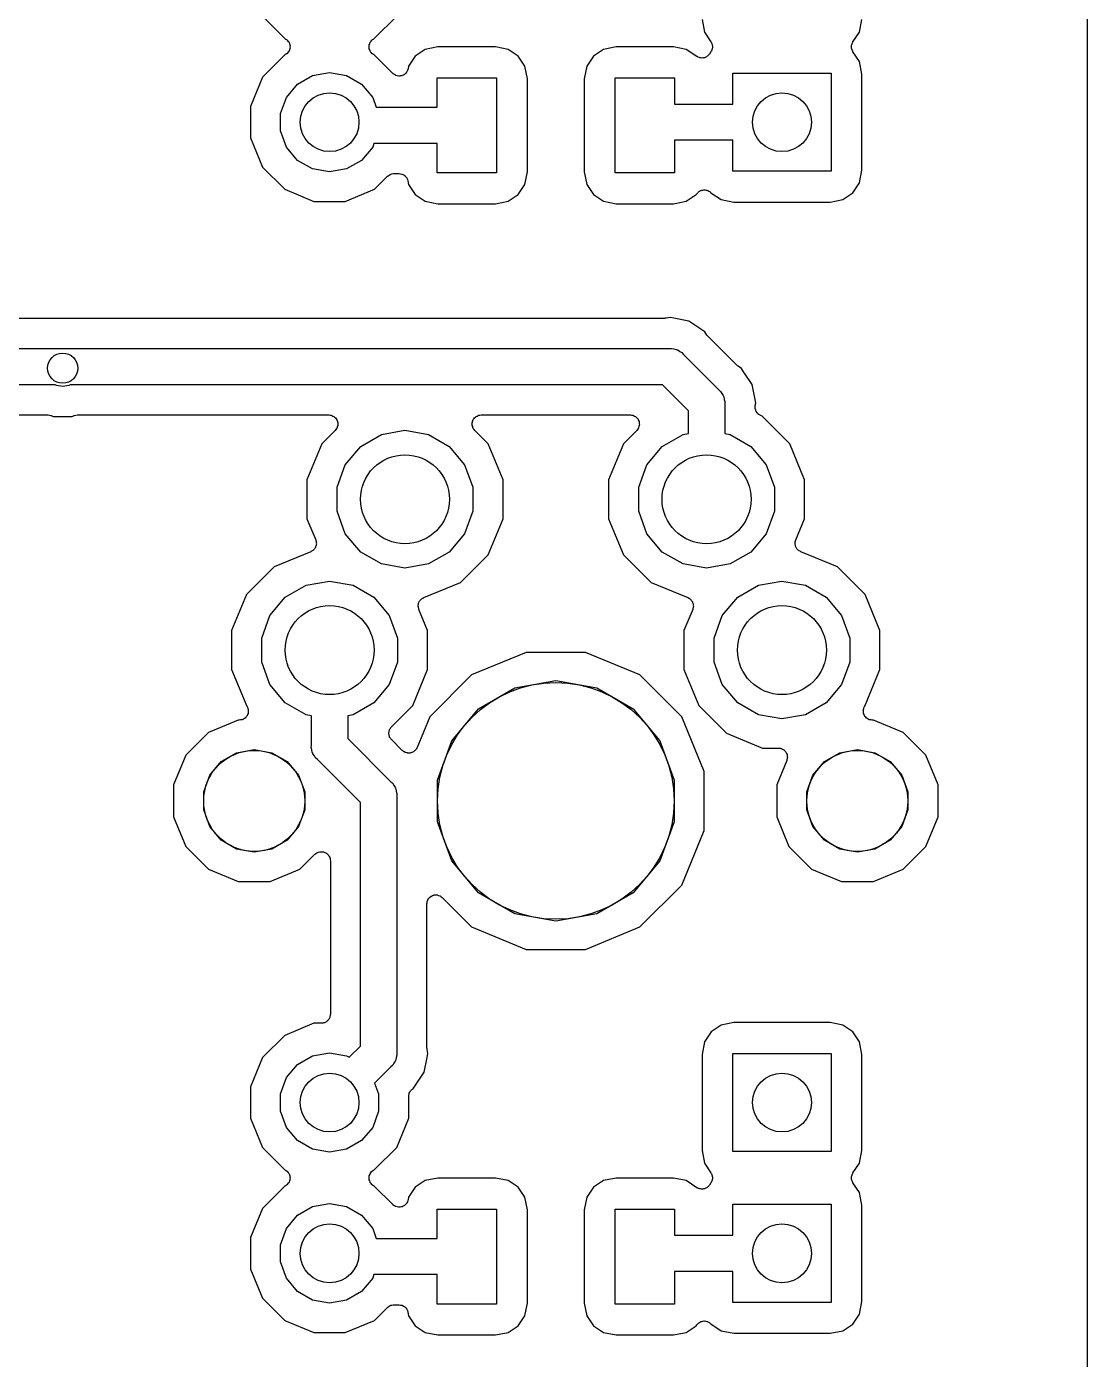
# Model space of a CAD drawing. Extents: x 24 to 196, y -189 to -31.
# Drawn here: x 177.78 to 195.64, y -133.56 to -111.11 of the extents above; entities that cross this region are included whole.
import ezdxf

# ---------------------------------------------------------------- set-up
doc = ezdxf.new("R2010")
doc.units = 0
doc.header["$MEASUREMENT"] = 0
doc.layers.add('BLACK', color=7, linetype='CONTINUOUS')

msp = doc.modelspace()

# ---------------------------------------------------------------- linework, layer by layer
at = {"layer": 'BLACK', "linetype": 'CONTINUOUS'}
for p, q in [((195.644, -35.0235), (195.643, -150.796)), ((181.75, -110.938), (182.127, -111.315)), ((183.633, -111.315), (184.01, -110.938)), ((189.154, -110.993), (189.196, -111.206)), ((191.804, -111.206), (191.846, -110.993)), ((182.127, -111.315), (182.138, -111.323)), ((182.138, -111.323), (182.156, -111.332)), ((183.604, -111.332), (183.622, -111.323)), ((183.622, -111.323), (183.633, -111.315)), ((189.196, -111.206), (189.304, -111.368)), ((191.696, -111.368), (191.804, -111.206)), ((182.156, -111.332), (182.161, -111.337)), ((182.161, -111.337), (182.166, -111.34)), ((182.166, -111.34), (182.178, -111.356)), ((182.178, -111.356), (182.192, -111.371)), ((182.192, -111.535), (182.178, -111.549)), ((182.192, -111.371), (182.194, -111.377)), ((182.194, -111.528), (182.192, -111.535)), ((182.194, -111.377), (182.198, -111.382)), ((182.198, -111.523), (182.194, -111.528)), ((182.198, -111.382), (182.204, -111.401)), ((182.204, -111.504), (182.198, -111.523)), ((182.204, -111.401), (182.212, -111.42)), ((182.212, -111.486), (182.204, -111.504)), ((182.212, -111.42), (182.212, -111.426)), ((182.212, -111.426), (182.214, -111.433)), ((182.214, -111.473), (182.212, -111.479)), ((182.212, -111.479), (182.212, -111.486)), ((182.214, -111.433), (182.213, -111.453)), ((182.213, -111.453), (182.214, -111.473)), ((183.546, -111.433), (183.548, -111.426)), ((183.547, -111.453), (183.546, -111.433)), ((183.546, -111.473), (183.547, -111.453)), ((183.548, -111.479), (183.546, -111.473)), ((183.548, -111.42), (183.556, -111.401)), ((183.548, -111.426), (183.548, -111.42)), ((183.548, -111.486), (183.548, -111.479)), ((183.556, -111.504), (183.548, -111.486)), ((183.556, -111.401), (183.562, -111.382)), ((183.562, -111.523), (183.556, -111.504)), ((183.562, -111.382), (183.566, -111.377)), ((183.566, -111.528), (183.562, -111.523)), ((183.566, -111.377), (183.568, -111.371)), ((183.568, -111.535), (183.566, -111.528)), ((183.568, -111.371), (183.582, -111.356)), ((183.582, -111.549), (183.568, -111.535)), ((183.582, -111.356), (183.594, -111.34)), ((183.594, -111.34), (183.599, -111.337)), ((183.599, -111.337), (183.604, -111.332)), ((184.492, -111.497), (184.324, -111.61)), ((184.705, -111.455), (184.492, -111.497)), ((185.675, -111.455), (184.705, -111.455)), ((185.888, -111.497), (185.675, -111.455)), ((186.056, -111.61), (185.888, -111.497)), ((187.492, -111.497), (187.324, -111.61)), ((187.705, -111.455), (187.492, -111.497)), ((188.675, -111.455), (187.705, -111.455)), ((188.888, -111.497), (188.675, -111.455)), ((189.067, -111.617), (188.888, -111.497)), ((189.304, -111.537), (189.279, -111.575)), ((189.304, -111.368), (189.308, -111.377)), ((189.308, -111.528), (189.304, -111.537)), ((189.308, -111.377), (189.314, -111.385)), ((189.314, -111.52), (189.308, -111.528)), ((189.314, -111.385), (189.319, -111.401)), ((189.319, -111.504), (189.314, -111.52)), ((189.319, -111.401), (189.325, -111.416)), ((189.325, -111.489), (189.319, -111.504)), ((189.325, -111.416), (189.326, -111.426)), ((189.326, -111.479), (189.325, -111.489)), ((189.326, -111.426), (189.329, -111.436)), ((189.329, -111.469), (189.326, -111.479)), ((189.329, -111.436), (189.328, -111.453)), ((189.328, -111.453), (189.329, -111.469)), ((191.671, -111.436), (191.674, -111.426)), ((191.672, -111.453), (191.671, -111.436)), ((191.671, -111.469), (191.672, -111.453)), ((191.674, -111.479), (191.671, -111.469)), ((191.674, -111.426), (191.675, -111.416)), ((191.675, -111.489), (191.674, -111.479)), ((191.675, -111.416), (191.681, -111.401)), ((191.681, -111.504), (191.675, -111.489)), ((191.681, -111.401), (191.686, -111.385)), ((191.686, -111.52), (191.681, -111.504)), ((191.686, -111.385), (191.692, -111.377)), ((191.692, -111.528), (191.686, -111.52)), ((191.692, -111.377), (191.696, -111.368)), ((191.696, -111.537), (191.692, -111.528)), ((191.804, -111.699), (191.696, -111.537)), ((182.127, -111.59), (181.75, -111.967)), ((182.138, -111.583), (182.127, -111.59)), ((182.156, -111.574), (182.138, -111.583)), ((182.161, -111.569), (182.156, -111.574)), ((182.166, -111.565), (182.161, -111.569)), ((182.178, -111.549), (182.166, -111.565)), ((183.594, -111.565), (183.582, -111.549)), ((183.599, -111.569), (183.594, -111.565)), ((183.604, -111.574), (183.599, -111.569)), ((183.622, -111.583), (183.604, -111.574)), ((183.633, -111.59), (183.622, -111.583)), ((183.945, -111.902), (183.633, -111.59)), ((184.324, -111.61), (184.211, -111.778)), ((186.169, -111.778), (186.056, -111.61)), ((187.324, -111.61), (187.211, -111.778)), ((189.08, -111.623), (189.067, -111.617)), ((189.091, -111.63), (189.08, -111.623)), ((189.104, -111.633), (189.091, -111.63)), ((189.116, -111.638), (189.104, -111.633)), ((189.129, -111.639), (189.116, -111.638)), ((189.142, -111.643), (189.129, -111.639)), ((189.155, -111.641), (189.142, -111.643)), ((189.169, -111.642), (189.155, -111.641)), ((189.181, -111.638), (189.169, -111.642)), ((189.195, -111.637), (189.181, -111.638)), ((189.207, -111.631), (189.195, -111.637)), ((189.219, -111.627), (189.207, -111.631)), ((189.23, -111.619), (189.219, -111.627)), ((189.242, -111.613), (189.23, -111.619)), ((189.251, -111.604), (189.242, -111.613)), ((189.262, -111.596), (189.251, -111.604)), ((189.27, -111.585), (189.262, -111.596)), ((189.279, -111.575), (189.27, -111.585)), ((191.846, -111.912), (191.804, -111.699)), ((181.75, -111.967), (181.546, -112.457)), ((182.341, -112.081), (182.593, -111.935)), ((182.593, -111.935), (182.88, -111.884)), ((182.88, -111.884), (183.167, -111.935)), ((183.167, -111.935), (183.419, -112.081)), ((183.949, -111.905), (183.945, -111.902)), ((183.952, -111.909), (183.949, -111.905)), ((183.971, -111.92), (183.952, -111.909)), ((183.988, -111.932), (183.971, -111.92)), ((183.993, -111.934), (183.988, -111.932)), ((183.998, -111.936), (183.993, -111.934)), ((184.019, -111.94), (183.998, -111.936)), ((184.04, -111.946), (184.019, -111.94)), ((184.045, -111.945), (184.04, -111.946)), ((184.05, -111.946), (184.045, -111.945)), ((184.071, -111.943), (184.05, -111.946)), ((184.092, -111.941), (184.071, -111.943)), ((184.097, -111.939), (184.092, -111.941)), ((184.102, -111.938), (184.097, -111.939)), ((184.121, -111.928), (184.102, -111.938)), ((184.14, -111.919), (184.121, -111.928)), ((184.144, -111.915), (184.14, -111.919)), ((184.148, -111.913), (184.144, -111.915)), ((184.162, -111.897), (184.148, -111.913)), ((184.178, -111.882), (184.162, -111.897)), ((184.18, -111.877), (184.178, -111.882)), ((184.183, -111.873), (184.18, -111.877)), ((184.191, -111.853), (184.183, -111.873)), ((184.2, -111.834), (184.191, -111.853)), ((184.202, -111.824), (184.2, -111.829)), ((184.2, -111.829), (184.2, -111.834)), ((184.211, -111.778), (184.202, -111.824)), ((184.69, -112.471), (184.69, -111.976)), ((184.69, -111.976), (185.69, -111.976)), ((185.69, -111.976), (185.69, -113.576)), ((186.211, -111.991), (186.169, -111.778)), ((186.211, -113.561), (186.211, -111.991)), ((187.211, -111.778), (187.169, -111.991)), ((187.169, -111.991), (187.169, -113.561)), ((187.69, -113.576), (187.69, -111.976)), ((187.69, -111.976), (188.69, -111.976)), ((188.69, -111.976), (188.69, -112.418)), ((189.674, -112.418), (189.674, -111.897)), ((189.674, -111.897), (191.326, -111.897)), ((191.326, -111.897), (191.326, -113.548)), ((191.846, -113.533), (191.846, -111.912)), ((182.154, -112.304), (182.341, -112.081)), ((183.419, -112.081), (183.606, -112.304)), ((182.054, -112.577), (182.154, -112.304)), ((183.606, -112.304), (183.667, -112.471)), ((188.69, -112.418), (189.674, -112.418)), ((181.546, -112.457), (181.546, -112.988)), ((182.054, -112.868), (182.054, -112.577)), ((183.667, -112.471), (184.69, -112.471)), ((182.154, -113.142), (182.054, -112.868)), ((181.546, -112.988), (181.75, -113.478)), ((183.628, -113.081), (183.606, -113.142)), ((184.69, -113.081), (183.628, -113.081)), ((184.69, -113.576), (184.69, -113.081)), ((189.674, -113.027), (188.69, -113.027)), ((188.69, -113.027), (188.69, -113.576)), ((189.674, -113.548), (189.674, -113.027)), ((182.341, -113.365), (182.154, -113.142)), ((183.606, -113.142), (183.419, -113.365)), ((181.75, -113.478), (182.125, -113.853)), ((182.593, -113.51), (182.341, -113.365)), ((182.88, -113.561), (182.593, -113.51)), ((183.167, -113.51), (182.88, -113.561)), ((183.419, -113.365), (183.167, -113.51)), ((186.169, -113.774), (186.211, -113.561)), ((187.169, -113.561), (187.211, -113.774)), ((191.326, -113.548), (189.674, -113.548)), ((191.804, -113.746), (191.846, -113.533)), ((183.635, -113.853), (183.855, -113.633)), ((183.855, -113.633), (183.861, -113.63)), ((183.861, -113.63), (183.865, -113.624)), ((183.865, -113.624), (183.882, -113.614)), ((183.882, -113.614), (183.898, -113.603)), ((183.898, -113.603), (183.905, -113.601)), ((183.905, -113.601), (183.911, -113.598)), ((183.911, -113.598), (183.93, -113.595)), ((183.93, -113.595), (183.95, -113.589)), ((183.95, -113.589), (183.956, -113.59)), ((183.956, -113.59), (183.963, -113.589)), ((183.963, -113.589), (184.05, -113.589)), ((184.05, -113.589), (184.074, -113.593)), ((184.074, -113.593), (184.099, -113.597)), ((184.099, -113.597), (184.1, -113.598)), ((184.1, -113.598), (184.102, -113.598)), ((184.102, -113.598), (184.123, -113.61)), ((184.123, -113.61), (184.145, -113.622)), ((184.145, -113.622), (184.146, -113.624)), ((184.146, -113.624), (184.147, -113.624)), ((184.147, -113.624), (184.163, -113.643)), ((184.163, -113.643), (184.18, -113.662)), ((184.18, -113.662), (184.18, -113.664)), ((184.18, -113.664), (184.182, -113.665)), ((184.182, -113.665), (184.19, -113.688)), ((184.19, -113.688), (184.199, -113.711)), ((184.199, -113.711), (184.211, -113.774)), ((184.211, -113.774), (184.324, -113.942)), ((185.69, -113.576), (184.69, -113.576)), ((186.056, -113.942), (186.169, -113.774)), ((187.211, -113.774), (187.324, -113.942)), ((188.69, -113.576), (187.69, -113.576)), ((191.692, -113.914), (191.804, -113.746)), ((182.125, -113.853), (182.615, -114.056)), ((183.145, -114.056), (183.635, -113.853)), ((184.324, -113.942), (184.492, -114.055)), ((185.888, -114.055), (186.056, -113.942)), ((187.324, -113.942), (187.492, -114.055)), ((188.888, -114.055), (189.056, -113.942)), ((189.056, -113.942), (189.065, -113.929)), ((189.065, -113.929), (189.076, -113.917)), ((189.076, -113.917), (189.086, -113.904)), ((189.086, -113.904), (189.095, -113.898)), ((189.095, -113.898), (189.101, -113.891)), ((189.101, -113.891), (189.116, -113.884)), ((189.116, -113.884), (189.13, -113.875)), ((189.13, -113.875), (189.14, -113.872)), ((189.14, -113.872), (189.149, -113.868)), ((189.149, -113.868), (189.165, -113.866)), ((189.165, -113.866), (189.182, -113.862)), ((189.182, -113.862), (189.192, -113.863)), ((189.192, -113.863), (189.202, -113.862)), ((189.202, -113.862), (189.218, -113.866)), ((189.218, -113.866), (189.234, -113.868)), ((189.234, -113.868), (189.243, -113.872)), ((189.243, -113.872), (189.253, -113.875)), ((189.253, -113.875), (189.267, -113.884)), ((189.267, -113.884), (189.282, -113.891)), ((189.282, -113.891), (189.289, -113.898)), ((189.289, -113.898), (189.297, -113.904)), ((189.297, -113.904), (189.301, -113.91)), ((189.301, -113.91), (189.476, -114.027)), ((191.524, -114.027), (191.692, -113.914)), ((182.615, -114.056), (183.145, -114.056)), ((184.492, -114.055), (184.705, -114.097)), ((184.705, -114.097), (185.675, -114.097)), ((185.675, -114.097), (185.888, -114.055)), ((187.492, -114.055), (187.705, -114.097)), ((187.705, -114.097), (188.675, -114.097)), ((188.675, -114.097), (188.888, -114.055)), ((189.476, -114.027), (189.69, -114.069)), ((189.69, -114.069), (191.31, -114.069)), ((191.31, -114.069), (191.524, -114.027)), ((188.519, -116.027), (172.498, -116.027)), ((188.533, -116.025), (188.519, -116.027)), ((188.548, -116.024), (188.533, -116.025)), ((188.614, -116.011), (188.548, -116.024)), ((188.679, -116.024), (188.614, -116.011)), ((188.931, -116.074), (188.679, -116.024)), ((188.679, -116.024), (188.679, -116.024)), ((189.2, -116.254), (188.931, -116.074)), ((189.237, -116.309), (189.2, -116.254)), ((189.247, -116.32), (189.237, -116.309)), ((189.256, -116.332), (189.247, -116.32)), ((189.738, -116.814), (189.256, -116.332)), ((172.416, -116.535), (188.6, -116.535)), ((188.6, -116.535), (188.641, -116.532)), ((188.641, -116.532), (188.68, -116.542)), ((188.68, -116.542), (188.72, -116.549)), ((188.72, -116.549), (188.731, -116.556)), ((188.731, -116.556), (188.745, -116.559)), ((188.745, -116.559), (188.778, -116.583)), ((188.778, -116.583), (188.813, -116.603)), ((188.813, -116.603), (188.839, -116.634)), ((188.839, -116.634), (189.436, -117.231)), ((189.75, -116.823), (189.738, -116.814)), ((189.761, -116.833), (189.75, -116.823)), ((189.816, -116.87), (189.761, -116.833)), ((189.853, -116.926), (189.816, -116.87)), ((189.88, -116.966), (189.853, -116.926)), ((189.853, -116.926), (189.853, -116.926)), ((178.259, -117.145), (172.529, -117.145)), ((178.278, -117.156), (178.259, -117.145)), ((178.384, -117.175), (178.278, -117.156)), ((178.49, -117.156), (178.384, -117.175)), ((178.51, -117.145), (178.49, -117.156)), ((188.488, -117.145), (178.51, -117.145)), ((188.925, -117.582), (188.488, -117.145)), ((189.996, -117.139), (189.88, -116.966)), ((190.046, -117.391), (189.996, -117.139)), ((189.436, -117.231), (189.467, -117.257)), ((189.467, -117.257), (189.487, -117.292)), ((189.487, -117.292), (189.511, -117.325)), ((189.511, -117.325), (189.514, -117.339)), ((189.514, -117.339), (189.521, -117.35)), ((189.521, -117.35), (189.528, -117.39)), ((188.925, -117.966), (188.925, -117.582)), ((189.528, -117.39), (189.538, -117.429)), ((189.538, -117.429), (189.535, -117.47)), ((189.535, -117.47), (189.535, -117.966)), ((190.059, -117.456), (190.046, -117.391)), ((190.046, -117.391), (190.046, -117.391)), ((190.05, -117.543), (190.051, -117.518)), ((190.05, -117.544), (190.05, -117.543)), ((190.05, -117.546), (190.05, -117.544)), ((190.058, -117.57), (190.05, -117.546)), ((190.051, -117.493), (190.059, -117.456)), ((190.051, -117.518), (190.051, -117.493)), ((190.066, -117.593), (190.058, -117.57)), ((190.067, -117.595), (190.066, -117.593)), ((190.067, -117.596), (190.067, -117.595)), ((190.083, -117.615), (190.067, -117.596)), ((172.802, -117.653), (178.131, -117.653)), ((178.131, -117.653), (178.134, -117.653)), ((178.134, -117.653), (178.138, -117.653)), ((178.138, -117.653), (178.16, -117.658)), ((178.16, -117.658), (178.183, -117.662)), ((178.183, -117.662), (178.186, -117.664)), ((178.186, -117.664), (178.189, -117.664)), ((178.189, -117.664), (178.223, -117.678)), ((178.223, -117.678), (178.546, -117.678)), ((178.546, -117.678), (178.579, -117.664)), ((178.579, -117.664), (178.582, -117.664)), ((178.582, -117.664), (178.585, -117.662)), ((178.585, -117.662), (178.608, -117.658)), ((178.608, -117.658), (178.631, -117.653)), ((178.631, -117.653), (178.634, -117.653)), ((178.634, -117.653), (178.638, -117.653)), ((178.638, -117.653), (182.867, -117.653)), ((182.867, -117.653), (182.887, -117.656)), ((182.887, -117.656), (182.907, -117.658)), ((182.907, -117.658), (182.913, -117.661)), ((182.913, -117.661), (182.919, -117.662)), ((182.919, -117.662), (182.936, -117.672)), ((182.936, -117.672), (182.954, -117.68)), ((182.954, -117.68), (182.959, -117.685)), ((182.959, -117.685), (182.965, -117.688)), ((182.965, -117.688), (182.978, -117.704)), ((182.978, -117.704), (182.992, -117.718)), ((182.992, -117.718), (182.995, -117.724)), ((182.995, -117.724), (182.999, -117.729)), ((182.999, -117.729), (183.006, -117.748)), ((183.006, -117.748), (183.014, -117.766)), ((183.017, -117.832), (183.01, -117.85)), ((183.014, -117.766), (183.015, -117.772)), ((183.015, -117.772), (183.017, -117.779)), ((183.017, -117.779), (183.017, -117.799)), ((183.017, -117.799), (183.019, -117.818)), ((183.019, -117.818), (183.017, -117.825)), ((183.017, -117.825), (183.017, -117.832)), ((185.281, -117.818), (185.283, -117.799)), ((185.283, -117.825), (185.281, -117.818)), ((185.283, -117.779), (185.285, -117.772)), ((185.283, -117.799), (185.283, -117.779)), ((185.283, -117.832), (185.283, -117.825)), ((185.29, -117.85), (185.283, -117.832)), ((185.285, -117.772), (185.286, -117.766)), ((185.286, -117.766), (185.294, -117.748)), ((185.294, -117.748), (185.301, -117.729)), ((185.301, -117.729), (185.305, -117.724)), ((185.305, -117.724), (185.308, -117.718)), ((185.308, -117.718), (185.322, -117.704)), ((185.322, -117.704), (185.335, -117.688)), ((185.335, -117.688), (185.341, -117.685)), ((185.341, -117.685), (185.346, -117.68)), ((185.346, -117.68), (185.364, -117.672)), ((185.364, -117.672), (185.381, -117.662)), ((185.381, -117.662), (185.387, -117.661)), ((185.387, -117.661), (185.393, -117.658)), ((185.393, -117.658), (185.413, -117.656)), ((185.413, -117.656), (185.433, -117.653)), ((185.433, -117.653), (187.947, -117.653)), ((187.947, -117.653), (187.967, -117.656)), ((187.967, -117.656), (187.987, -117.658)), ((187.987, -117.658), (187.993, -117.661)), ((187.993, -117.661), (187.999, -117.662)), ((187.999, -117.662), (188.016, -117.672)), ((188.016, -117.672), (188.034, -117.68)), ((188.034, -117.68), (188.039, -117.685)), ((188.039, -117.685), (188.045, -117.688)), ((188.045, -117.688), (188.058, -117.704)), ((188.058, -117.704), (188.072, -117.718)), ((188.072, -117.718), (188.075, -117.724)), ((188.075, -117.724), (188.079, -117.729)), ((188.079, -117.729), (188.086, -117.748)), ((188.086, -117.748), (188.094, -117.766)), ((188.097, -117.832), (188.09, -117.85)), ((188.094, -117.766), (188.095, -117.772)), ((188.095, -117.772), (188.097, -117.779)), ((188.097, -117.779), (188.097, -117.799)), ((188.097, -117.799), (188.099, -117.818)), ((188.099, -117.818), (188.097, -117.825)), ((188.097, -117.825), (188.097, -117.832)), ((190.098, -117.635), (190.083, -117.615)), ((190.099, -117.636), (190.098, -117.635)), ((190.1, -117.637), (190.099, -117.636)), ((190.122, -117.65), (190.1, -117.637)), ((190.143, -117.664), (190.122, -117.65)), ((190.165, -117.673), (190.143, -117.664)), ((190.63, -118.137), (190.165, -117.673)), ((182.975, -117.913), (182.75, -118.137)), ((182.986, -117.897), (182.975, -117.913)), ((182.999, -117.881), (182.986, -117.897)), ((183.001, -117.875), (182.999, -117.881)), ((183.005, -117.87), (183.001, -117.875)), ((183.01, -117.85), (183.005, -117.87)), ((183.404, -118.184), (183.753, -117.982)), ((183.753, -117.982), (184.15, -117.912)), ((184.15, -117.912), (184.547, -117.982)), ((184.547, -117.982), (184.896, -118.184)), ((185.295, -117.87), (185.29, -117.85)), ((185.299, -117.875), (185.295, -117.87)), ((185.301, -117.881), (185.299, -117.875)), ((185.314, -117.897), (185.301, -117.881)), ((185.325, -117.913), (185.314, -117.897)), ((185.55, -118.137), (185.325, -117.913)), ((188.055, -117.913), (187.83, -118.137)), ((188.066, -117.897), (188.055, -117.913)), ((188.079, -117.881), (188.066, -117.897)), ((188.081, -117.875), (188.079, -117.881)), ((188.085, -117.87), (188.081, -117.875)), ((188.09, -117.85), (188.085, -117.87)), ((188.484, -118.184), (188.833, -117.982)), ((188.833, -117.982), (188.925, -117.966)), ((189.535, -117.966), (189.627, -117.982)), ((189.627, -117.982), (189.976, -118.184)), ((182.75, -118.137), (182.499, -118.744)), ((183.145, -118.492), (183.404, -118.184)), ((184.896, -118.184), (185.155, -118.492)), ((185.801, -118.744), (185.55, -118.137)), ((187.83, -118.137), (187.579, -118.744)), ((188.225, -118.492), (188.484, -118.184)), ((189.976, -118.184), (190.235, -118.492)), ((190.881, -118.744), (190.63, -118.137)), ((183.007, -118.871), (183.145, -118.492)), ((185.155, -118.492), (185.293, -118.871)), ((188.087, -118.871), (188.225, -118.492)), ((190.235, -118.492), (190.373, -118.871)), ((182.499, -118.744), (182.499, -119.401)), ((183.007, -119.274), (183.007, -118.871)), ((185.293, -118.871), (185.293, -119.274)), ((185.801, -119.401), (185.801, -118.744)), ((187.579, -118.744), (187.579, -119.401)), ((188.087, -119.274), (188.087, -118.871)), ((190.373, -118.871), (190.373, -119.274)), ((190.881, -119.401), (190.881, -118.744)), ((182.499, -119.401), (182.647, -119.757)), ((183.145, -119.653), (183.007, -119.274)), ((185.293, -119.274), (185.155, -119.653)), ((185.55, -120.008), (185.801, -119.401)), ((187.579, -119.401), (187.83, -120.008)), ((188.225, -119.653), (188.087, -119.274)), ((190.373, -119.274), (190.235, -119.653)), ((190.733, -119.757), (190.881, -119.401)), ((182.647, -119.757), (182.649, -119.77)), ((182.649, -119.77), (182.655, -119.783)), ((182.653, -119.848), (182.651, -119.862)), ((182.657, -119.836), (182.653, -119.848)), ((182.655, -119.783), (182.655, -119.796)), ((182.655, -119.796), (182.658, -119.809)), ((182.658, -119.809), (182.656, -119.822)), ((182.656, -119.822), (182.657, -119.836)), ((183.404, -119.962), (183.145, -119.653)), ((185.155, -119.653), (184.896, -119.962)), ((188.484, -119.962), (188.225, -119.653)), ((190.235, -119.653), (189.976, -119.962)), ((190.722, -119.809), (190.725, -119.796)), ((190.724, -119.822), (190.722, -119.809)), ((190.723, -119.836), (190.724, -119.822)), ((190.727, -119.848), (190.723, -119.836)), ((190.725, -119.783), (190.731, -119.77)), ((190.725, -119.796), (190.725, -119.783)), ((190.729, -119.862), (190.727, -119.848)), ((190.731, -119.77), (190.733, -119.757)), ((182.564, -119.956), (181.945, -120.213)), ((182.575, -119.949), (182.564, -119.956)), ((182.588, -119.944), (182.575, -119.949)), ((182.597, -119.935), (182.588, -119.944)), ((182.609, -119.928), (182.597, -119.935)), ((182.617, -119.917), (182.609, -119.928)), ((182.627, -119.908), (182.617, -119.917)), ((182.633, -119.897), (182.627, -119.908)), ((182.641, -119.886), (182.633, -119.897)), ((182.645, -119.873), (182.641, -119.886)), ((182.651, -119.862), (182.645, -119.873)), ((183.753, -120.163), (183.404, -119.962)), ((184.896, -119.962), (184.547, -120.163)), ((185.085, -120.472), (185.55, -120.008)), ((187.83, -120.008), (188.295, -120.472)), ((188.833, -120.163), (188.484, -119.962)), ((189.976, -119.962), (189.627, -120.163)), ((190.735, -119.873), (190.729, -119.862)), ((190.739, -119.886), (190.735, -119.873)), ((190.747, -119.897), (190.739, -119.886)), ((190.753, -119.908), (190.747, -119.897)), ((190.763, -119.917), (190.753, -119.908)), ((190.771, -119.928), (190.763, -119.917)), ((190.783, -119.935), (190.771, -119.928)), ((190.792, -119.944), (190.783, -119.935)), ((190.805, -119.949), (190.792, -119.944)), ((190.816, -119.956), (190.805, -119.949)), ((191.435, -120.213), (190.816, -119.956)), ((181.945, -120.213), (181.48, -120.677)), ((184.15, -120.233), (183.753, -120.163)), ((184.547, -120.163), (184.15, -120.233)), ((189.23, -120.233), (188.833, -120.163)), ((189.627, -120.163), (189.23, -120.233)), ((191.9, -120.677), (191.435, -120.213)), ((182.134, -120.724), (182.483, -120.522)), ((182.483, -120.522), (182.88, -120.452)), ((182.88, -120.452), (183.277, -120.522)), ((183.277, -120.522), (183.626, -120.724)), ((184.466, -120.729), (185.085, -120.472)), ((188.295, -120.472), (188.914, -120.729)), ((189.754, -120.724), (190.103, -120.522)), ((190.103, -120.522), (190.5, -120.452)), ((190.5, -120.452), (190.897, -120.522)), ((190.897, -120.522), (191.246, -120.724)), ((181.48, -120.677), (181.229, -121.284)), ((181.875, -121.032), (182.134, -120.724)), ((183.626, -120.724), (183.885, -121.032)), ((184.421, -120.757), (184.433, -120.75)), ((184.433, -120.75), (184.442, -120.741)), ((184.442, -120.741), (184.455, -120.736)), ((184.455, -120.736), (184.466, -120.729)), ((188.914, -120.729), (188.925, -120.736)), ((188.925, -120.736), (188.938, -120.741)), ((188.938, -120.741), (188.947, -120.75)), ((188.947, -120.75), (188.959, -120.757)), ((189.495, -121.032), (189.754, -120.724)), ((191.246, -120.724), (191.505, -121.032)), ((192.151, -121.284), (191.9, -120.677)), ((184.372, -120.876), (184.374, -120.863)), ((184.375, -120.889), (184.372, -120.876)), ((184.373, -120.85), (184.377, -120.837)), ((184.374, -120.863), (184.373, -120.85)), ((184.375, -120.903), (184.375, -120.889)), ((184.381, -120.915), (184.375, -120.903)), ((184.377, -120.837), (184.379, -120.824)), ((184.379, -120.824), (184.385, -120.812)), ((184.383, -120.928), (184.381, -120.915)), ((184.531, -121.284), (184.383, -120.928)), ((184.385, -120.812), (184.389, -120.799)), ((184.389, -120.799), (184.397, -120.789)), ((184.397, -120.789), (184.403, -120.777)), ((184.403, -120.777), (184.413, -120.768)), ((184.413, -120.768), (184.421, -120.757)), ((188.997, -120.928), (188.849, -121.284)), ((188.959, -120.757), (188.967, -120.768)), ((188.967, -120.768), (188.977, -120.777)), ((188.977, -120.777), (188.983, -120.789)), ((188.983, -120.789), (188.991, -120.799)), ((188.991, -120.799), (188.995, -120.812)), ((188.995, -120.812), (189.001, -120.824)), ((188.999, -120.915), (188.997, -120.928)), ((189.005, -120.903), (188.999, -120.915)), ((189.001, -120.824), (189.003, -120.837)), ((189.003, -120.837), (189.007, -120.85)), ((189.008, -120.876), (189.005, -120.889)), ((189.005, -120.889), (189.005, -120.903)), ((189.007, -120.85), (189.006, -120.863)), ((189.006, -120.863), (189.008, -120.876)), ((181.737, -121.411), (181.875, -121.032)), ((183.885, -121.032), (184.023, -121.411)), ((189.357, -121.411), (189.495, -121.032)), ((191.505, -121.032), (191.643, -121.411)), ((181.229, -121.284), (181.229, -121.941)), ((181.737, -121.814), (181.737, -121.411)), ((184.023, -121.411), (184.023, -121.814)), ((184.531, -121.941), (184.531, -121.284)), ((188.849, -121.284), (188.849, -121.941)), ((189.357, -121.814), (189.357, -121.411)), ((191.643, -121.411), (191.643, -121.814)), ((192.151, -121.941), (192.151, -121.284)), ((181.875, -122.193), (181.737, -121.814)), ((184.023, -121.814), (183.885, -122.193)), ((186.192, -121.651), (185.273, -122.032)), ((187.188, -121.651), (186.192, -121.651)), ((188.107, -122.032), (187.188, -121.651)), ((189.495, -122.193), (189.357, -121.814)), ((191.643, -121.814), (191.505, -122.193)), ((181.229, -121.941), (181.485, -122.559)), ((184.28, -122.548), (184.531, -121.941)), ((185.273, -122.032), (184.569, -122.735)), ((188.811, -122.735), (188.107, -122.032)), ((188.849, -121.941), (189.1, -122.548)), ((191.895, -122.559), (192.151, -121.941)), ((182.134, -122.502), (181.875, -122.193)), ((183.885, -122.193), (183.626, -122.502)), ((185.389, -122.602), (185.998, -122.25)), ((185.998, -122.25), (186.69, -122.128)), ((186.69, -122.128), (187.382, -122.25)), ((187.382, -122.25), (187.991, -122.602)), ((189.754, -122.502), (189.495, -122.193)), ((191.505, -122.193), (191.246, -122.502)), ((182.483, -122.703), (182.134, -122.502)), ((183.626, -122.502), (183.277, -122.703)), ((190.103, -122.703), (189.754, -122.502)), ((191.246, -122.502), (190.897, -122.703)), ((181.446, -122.766), (181.428, -122.775)), ((181.45, -122.761), (181.446, -122.766)), ((181.456, -122.758), (181.45, -122.761)), ((181.469, -122.743), (181.456, -122.758)), ((181.483, -122.729), (181.469, -122.743)), ((181.486, -122.723), (181.483, -122.729)), ((181.485, -122.559), (181.49, -122.565)), ((181.49, -122.718), (181.486, -122.723)), ((181.49, -122.565), (181.493, -122.571)), ((181.497, -122.699), (181.49, -122.718)), ((181.493, -122.571), (181.496, -122.577)), ((181.496, -122.577), (181.502, -122.596)), ((181.506, -122.681), (181.497, -122.699)), ((181.502, -122.596), (181.508, -122.615)), ((181.508, -122.668), (181.506, -122.674)), ((181.506, -122.674), (181.506, -122.681)), ((181.508, -122.615), (181.508, -122.622)), ((181.508, -122.622), (181.51, -122.628)), ((181.51, -122.628), (181.508, -122.648)), ((181.508, -122.648), (181.508, -122.668)), ((182.575, -122.72), (182.483, -122.703)), ((182.575, -123.216), (182.575, -122.72)), ((183.277, -122.703), (183.185, -122.72)), ((183.185, -122.72), (183.185, -123.103)), ((183.922, -122.906), (184.28, -122.548)), ((184.569, -122.735), (184.354, -123.255)), ((184.937, -123.14), (185.389, -122.602)), ((187.991, -122.602), (188.443, -123.14)), ((189.192, -123.655), (188.811, -122.735)), ((189.1, -122.548), (189.565, -123.012)), ((190.5, -122.773), (190.103, -122.703)), ((190.897, -122.703), (190.5, -122.773)), ((191.87, -122.628), (191.872, -122.622)), ((191.872, -122.648), (191.87, -122.628)), ((191.872, -122.615), (191.878, -122.596)), ((191.872, -122.622), (191.872, -122.615)), ((191.872, -122.668), (191.872, -122.648)), ((191.874, -122.674), (191.872, -122.668)), ((191.874, -122.681), (191.874, -122.674)), ((191.883, -122.699), (191.874, -122.681)), ((191.878, -122.596), (191.884, -122.577)), ((191.89, -122.718), (191.883, -122.699)), ((191.884, -122.577), (191.887, -122.571)), ((191.887, -122.571), (191.89, -122.565)), ((191.89, -122.565), (191.895, -122.559)), ((191.894, -122.723), (191.89, -122.718)), ((191.897, -122.729), (191.894, -122.723)), ((191.911, -122.743), (191.897, -122.729)), ((191.924, -122.758), (191.911, -122.743)), ((191.93, -122.761), (191.924, -122.758)), ((191.934, -122.766), (191.93, -122.761)), ((191.952, -122.775), (191.934, -122.766)), ((181.34, -122.794), (180.84, -123.001)), ((181.358, -122.794), (181.34, -122.794)), ((181.378, -122.79), (181.358, -122.794)), ((181.398, -122.789), (181.378, -122.79)), ((181.404, -122.786), (181.398, -122.789)), ((181.41, -122.785), (181.404, -122.786)), ((181.428, -122.775), (181.41, -122.785)), ((183.878, -123), (183.881, -122.987)), ((183.881, -122.987), (183.882, -122.974)), ((183.882, -122.974), (183.888, -122.962)), ((183.888, -122.962), (183.891, -122.949)), ((183.891, -122.949), (183.899, -122.938)), ((183.899, -122.938), (183.905, -122.926)), ((183.905, -122.926), (183.914, -122.917)), ((183.914, -122.917), (183.922, -122.906)), ((191.97, -122.785), (191.952, -122.775)), ((191.976, -122.786), (191.97, -122.785)), ((191.982, -122.789), (191.976, -122.786)), ((192.002, -122.79), (191.982, -122.789)), ((192.022, -122.794), (192.002, -122.79)), ((192.04, -122.794), (192.022, -122.794)), ((192.54, -123.001), (192.04, -122.794)), ((180.84, -123.001), (180.458, -123.383)), ((182.572, -123.256), (182.575, -123.216)), ((183.185, -123.103), (183.912, -123.83)), ((183.879, -123.014), (183.878, -123)), ((183.878, -123.027), (183.879, -123.014)), ((183.881, -123.04), (183.878, -123.027)), ((183.882, -123.053), (183.881, -123.04)), ((183.888, -123.065), (183.882, -123.053)), ((183.891, -123.078), (183.888, -123.065)), ((183.899, -123.089), (183.891, -123.078)), ((183.905, -123.101), (183.899, -123.089)), ((183.914, -123.11), (183.905, -123.101)), ((183.922, -123.121), (183.914, -123.11)), ((184.105, -123.305), (183.922, -123.121)), ((184.696, -123.801), (184.937, -123.14)), ((188.443, -123.14), (188.684, -123.801)), ((189.565, -123.012), (190.172, -123.264)), ((192.922, -123.383), (192.54, -123.001)), ((180.458, -123.383), (180.251, -123.882)), ((181.055, -123.491), (181.314, -123.341)), ((181.314, -123.341), (181.61, -123.289)), ((181.61, -123.289), (181.906, -123.341)), ((181.906, -123.341), (182.165, -123.491)), ((182.582, -123.295), (182.572, -123.256)), ((182.589, -123.335), (182.582, -123.295)), ((182.596, -123.347), (182.589, -123.335)), ((182.599, -123.36), (182.596, -123.347)), ((182.623, -123.393), (182.599, -123.36)), ((182.643, -123.428), (182.623, -123.393)), ((182.674, -123.454), (182.643, -123.428)), ((184.119, -123.314), (184.105, -123.305)), ((184.131, -123.326), (184.119, -123.314)), ((184.14, -123.329), (184.131, -123.326)), ((184.148, -123.335), (184.14, -123.329)), ((184.165, -123.339), (184.148, -123.335)), ((184.18, -123.346), (184.165, -123.339)), ((184.19, -123.346), (184.18, -123.346)), ((184.2, -123.349), (184.19, -123.346)), ((184.216, -123.347), (184.2, -123.349)), ((184.233, -123.348), (184.216, -123.347)), ((184.242, -123.345), (184.233, -123.348)), ((184.252, -123.344), (184.242, -123.345)), ((184.267, -123.337), (184.252, -123.344)), ((184.283, -123.332), (184.267, -123.337)), ((184.291, -123.326), (184.283, -123.332)), ((184.3, -123.322), (184.291, -123.326)), ((184.312, -123.31), (184.3, -123.322)), ((184.325, -123.3), (184.312, -123.31)), ((184.331, -123.291), (184.325, -123.3)), ((184.338, -123.284), (184.331, -123.291)), ((184.345, -123.269), (184.338, -123.284)), ((184.354, -123.255), (184.345, -123.269)), ((190.172, -123.264), (190.439, -123.264)), ((190.439, -123.264), (190.456, -123.267)), ((190.456, -123.267), (190.472, -123.267)), ((190.472, -123.267), (190.482, -123.271)), ((190.482, -123.271), (190.491, -123.273)), ((190.491, -123.273), (190.506, -123.281)), ((190.506, -123.281), (190.521, -123.288)), ((190.521, -123.288), (190.529, -123.294)), ((190.529, -123.294), (190.537, -123.299)), ((190.537, -123.299), (190.548, -123.312)), ((190.548, -123.312), (190.56, -123.323)), ((190.56, -123.323), (190.565, -123.332)), ((190.565, -123.332), (190.571, -123.34)), ((190.571, -123.34), (190.577, -123.355)), ((190.577, -123.355), (190.585, -123.37)), ((190.589, -123.443), (190.584, -123.458)), ((190.585, -123.37), (190.586, -123.38)), ((190.586, -123.38), (190.589, -123.39)), ((190.589, -123.39), (190.589, -123.406)), ((190.589, -123.406), (190.592, -123.423)), ((190.592, -123.423), (190.589, -123.432)), ((190.589, -123.432), (190.589, -123.443)), ((191.215, -123.491), (191.474, -123.341)), ((191.474, -123.341), (191.77, -123.289)), ((191.77, -123.289), (192.066, -123.341)), ((192.066, -123.341), (192.325, -123.491)), ((193.129, -123.882), (192.922, -123.383)), ((180.862, -123.721), (181.055, -123.491)), ((182.165, -123.491), (182.358, -123.721)), ((183.401, -124.181), (182.674, -123.454)), ((189.192, -124.65), (189.192, -123.655)), ((190.58, -123.474), (190.411, -123.882)), ((190.584, -123.458), (190.58, -123.474)), ((191.022, -123.721), (191.215, -123.491)), ((192.325, -123.491), (192.518, -123.721)), ((180.251, -123.882), (180.251, -124.423)), ((180.759, -124.003), (180.862, -123.721)), ((182.358, -123.721), (182.461, -124.003)), ((183.912, -123.83), (183.943, -123.856)), ((183.943, -123.856), (183.963, -123.891)), ((183.963, -123.891), (183.986, -123.924)), ((184.696, -124.504), (184.696, -123.801)), ((188.684, -123.801), (188.684, -124.504)), ((190.411, -123.882), (190.411, -124.423)), ((190.919, -124.003), (191.022, -123.721)), ((192.518, -123.721), (192.621, -124.003)), ((193.129, -124.423), (193.129, -123.882)), ((180.759, -124.303), (180.759, -124.003)), ((182.461, -124.003), (182.461, -124.303)), ((183.986, -123.924), (183.99, -123.937)), ((183.99, -123.937), (183.996, -123.949)), ((183.996, -123.949), (184.003, -123.989)), ((184.003, -123.989), (184.014, -124.028)), ((184.014, -124.028), (184.01, -124.068)), ((184.01, -124.068), (184.01, -128.394)), ((190.919, -124.303), (190.919, -124.003)), ((192.621, -124.003), (192.621, -124.303)), ((180.862, -124.585), (180.759, -124.303)), ((182.461, -124.303), (182.358, -124.585)), ((183.401, -128.281), (183.401, -124.181)), ((191.022, -124.585), (190.919, -124.303)), ((192.621, -124.303), (192.518, -124.585)), ((180.251, -124.423), (180.458, -124.922)), ((184.937, -125.165), (184.696, -124.504)), ((188.684, -124.504), (188.443, -125.165)), ((190.411, -124.423), (190.618, -124.922)), ((192.922, -124.922), (193.129, -124.423)), ((181.055, -124.815), (180.862, -124.585)), ((182.358, -124.585), (182.165, -124.815)), ((188.811, -125.57), (189.192, -124.65)), ((191.215, -124.815), (191.022, -124.585)), ((192.518, -124.585), (192.325, -124.815)), ((180.458, -124.922), (180.84, -125.305)), ((181.314, -124.965), (181.055, -124.815)), ((181.61, -125.017), (181.314, -124.965)), ((181.906, -124.965), (181.61, -125.017)), ((182.165, -124.815), (181.906, -124.965)), ((182.695, -125.016), (182.714, -125.01)), ((182.714, -125.01), (182.721, -125.01)), ((182.721, -125.01), (182.727, -125.008)), ((182.727, -125.008), (182.747, -125.01)), ((182.747, -125.01), (182.767, -125.01)), ((182.767, -125.01), (182.773, -125.012)), ((182.773, -125.012), (182.78, -125.012)), ((182.78, -125.012), (182.798, -125.021)), ((190.618, -124.922), (191, -125.305)), ((191.474, -124.965), (191.215, -124.815)), ((191.77, -125.017), (191.474, -124.965)), ((192.066, -124.965), (191.77, -125.017)), ((192.325, -124.815), (192.066, -124.965)), ((192.54, -125.305), (192.922, -124.922)), ((182.38, -125.305), (182.633, -125.052)), ((182.633, -125.052), (182.649, -125.04)), ((182.649, -125.04), (182.664, -125.028)), ((182.664, -125.028), (182.67, -125.025)), ((182.67, -125.025), (182.676, -125.022)), ((182.676, -125.022), (182.695, -125.016)), ((182.798, -125.021), (182.816, -125.028)), ((182.816, -125.028), (182.822, -125.032)), ((182.822, -125.032), (182.828, -125.035)), ((182.828, -125.035), (182.842, -125.049)), ((182.842, -125.049), (182.857, -125.062)), ((182.857, -125.062), (182.86, -125.068)), ((182.86, -125.068), (182.865, -125.072)), ((182.865, -125.072), (182.874, -125.09)), ((182.874, -125.09), (182.884, -125.108)), ((182.884, -125.108), (182.885, -125.114)), ((182.885, -125.114), (182.888, -125.12)), ((182.888, -125.12), (182.889, -125.14)), ((182.889, -125.14), (182.893, -125.16)), ((182.893, -125.16), (182.893, -127.747)), ((185.389, -125.704), (184.937, -125.165)), ((188.443, -125.165), (187.991, -125.704)), ((180.84, -125.305), (181.34, -125.512)), ((181.88, -125.512), (182.38, -125.305)), ((191, -125.305), (191.5, -125.512)), ((192.04, -125.512), (192.54, -125.305)), ((181.34, -125.512), (181.88, -125.512)), ((188.107, -126.274), (188.811, -125.57)), ((191.5, -125.512), (192.04, -125.512)), ((184.518, -125.887), (184.522, -125.867)), ((184.518, -128.312), (184.518, -125.887)), ((184.522, -125.867), (184.523, -125.848)), ((184.523, -125.848), (184.526, -125.842)), ((184.526, -125.842), (184.527, -125.835)), ((184.527, -125.835), (184.537, -125.818)), ((184.537, -125.818), (184.546, -125.8)), ((184.546, -125.8), (184.551, -125.795)), ((184.551, -125.795), (184.554, -125.789)), ((184.554, -125.789), (184.569, -125.776)), ((184.569, -125.776), (184.583, -125.762)), ((184.583, -125.762), (184.589, -125.759)), ((184.589, -125.759), (184.594, -125.755)), ((184.594, -125.755), (184.613, -125.748)), ((184.613, -125.748), (184.631, -125.74)), ((184.631, -125.74), (184.638, -125.739)), ((184.638, -125.739), (184.644, -125.737)), ((184.644, -125.737), (184.664, -125.737)), ((184.664, -125.737), (184.684, -125.735)), ((184.684, -125.735), (184.69, -125.737)), ((184.69, -125.737), (184.697, -125.737)), ((184.697, -125.737), (184.716, -125.744)), ((184.716, -125.744), (184.735, -125.749)), ((184.735, -125.749), (184.741, -125.753)), ((184.741, -125.753), (184.747, -125.755)), ((184.747, -125.755), (184.762, -125.768)), ((184.762, -125.768), (184.778, -125.779)), ((184.778, -125.779), (185.273, -126.274)), ((185.998, -126.055), (185.389, -125.704)), ((187.991, -125.704), (187.382, -126.055)), ((186.69, -126.177), (185.998, -126.055)), ((187.382, -126.055), (186.69, -126.177)), ((185.273, -126.274), (186.192, -126.655)), ((187.188, -126.655), (188.107, -126.274)), ((186.192, -126.655), (187.188, -126.655)), ((182.615, -127.899), (182.125, -128.102)), ((182.74, -127.899), (182.615, -127.899)), ((182.753, -127.897), (182.74, -127.899)), ((182.767, -127.897), (182.753, -127.897)), ((182.779, -127.892), (182.767, -127.897)), ((182.792, -127.89), (182.779, -127.892)), ((182.804, -127.883), (182.792, -127.89)), ((182.816, -127.879), (182.804, -127.883)), ((182.827, -127.87), (182.816, -127.879)), ((182.838, -127.864), (182.827, -127.87)), ((182.847, -127.853), (182.838, -127.864)), ((182.857, -127.845), (182.847, -127.853)), ((182.864, -127.833), (182.857, -127.845)), ((182.872, -127.823), (182.864, -127.833)), ((182.877, -127.81), (182.872, -127.823)), ((182.884, -127.799), (182.877, -127.81)), ((182.886, -127.786), (182.884, -127.799)), ((182.89, -127.773), (182.886, -127.786)), ((182.893, -127.747), (182.89, -127.76)), ((182.89, -127.76), (182.89, -127.773)), ((189.476, -127.929), (189.308, -128.041)), ((189.69, -127.886), (189.476, -127.929)), ((191.31, -127.886), (189.69, -127.886)), ((191.524, -127.929), (191.31, -127.886)), ((191.692, -128.041), (191.524, -127.929)), ((182.125, -128.102), (181.75, -128.477)), ((189.308, -128.041), (189.196, -128.209)), ((191.804, -128.209), (191.692, -128.041)), ((183.211, -128.471), (183.401, -128.281)), ((184.521, -128.327), (184.518, -128.312)), ((184.521, -128.342), (184.521, -128.327)), ((184.534, -128.407), (184.521, -128.342)), ((189.196, -128.209), (189.154, -128.422)), ((191.846, -128.422), (191.804, -128.209)), ((181.75, -128.477), (181.546, -128.967)), ((182.154, -128.814), (182.341, -128.591)), ((182.341, -128.591), (182.593, -128.445)), ((182.593, -128.445), (182.88, -128.394)), ((182.88, -128.394), (183.167, -128.445)), ((183.167, -128.445), (183.211, -128.471)), ((183.943, -128.606), (183.912, -128.632)), ((183.963, -128.571), (183.943, -128.606)), ((183.986, -128.538), (183.963, -128.571)), ((183.99, -128.525), (183.986, -128.538)), ((183.996, -128.513), (183.99, -128.525)), ((184.003, -128.473), (183.996, -128.513)), ((184.014, -128.434), (184.003, -128.473)), ((184.01, -128.394), (184.014, -128.434)), ((184.471, -128.724), (184.521, -128.472)), ((184.521, -128.472), (184.534, -128.407)), ((184.521, -128.472), (184.521, -128.472)), ((189.154, -128.422), (189.154, -130.043)), ((189.674, -130.058), (189.674, -128.407)), ((189.674, -128.407), (191.326, -128.407)), ((191.326, -128.407), (191.326, -130.058)), ((191.846, -130.043), (191.846, -128.422)), ((182.054, -129.087), (182.154, -128.814)), ((183.912, -128.632), (183.639, -128.905)), ((184.291, -128.993), (184.471, -128.724)), ((181.546, -128.967), (181.546, -129.498)), ((183.639, -128.905), (183.706, -129.087)), ((184.233, -129.056), (184.243, -129.037)), ((184.243, -129.037), (184.247, -129.033)), ((184.247, -129.033), (184.249, -129.029)), ((184.249, -129.029), (184.266, -129.015)), ((184.266, -129.015), (184.281, -129)), ((184.281, -129), (184.291, -128.993)), ((182.054, -129.378), (182.054, -129.087)), ((183.706, -129.087), (183.706, -129.378)), ((184.213, -129.127), (184.217, -129.106)), ((184.213, -129.498), (184.213, -129.127)), ((184.217, -129.106), (184.22, -129.084)), ((184.22, -129.084), (184.222, -129.08)), ((184.222, -129.08), (184.223, -129.075)), ((184.223, -129.075), (184.233, -129.056)), ((181.546, -129.498), (181.75, -129.988)), ((182.154, -129.652), (182.054, -129.378)), ((183.706, -129.378), (183.606, -129.652)), ((184.01, -129.988), (184.213, -129.498)), ((182.341, -129.875), (182.154, -129.652)), ((183.606, -129.652), (183.419, -129.875)), ((182.593, -130.02), (182.341, -129.875)), ((183.419, -129.875), (183.167, -130.02)), ((181.75, -129.988), (182.127, -130.365)), ((182.88, -130.071), (182.593, -130.02)), ((183.167, -130.02), (182.88, -130.071)), ((183.633, -130.365), (184.01, -129.988)), ((189.154, -130.043), (189.196, -130.256)), ((191.326, -130.058), (189.674, -130.058)), ((191.804, -130.256), (191.846, -130.043)), ((182.127, -130.365), (182.138, -130.373)), ((182.138, -130.373), (182.156, -130.382)), ((182.156, -130.382), (182.161, -130.387)), ((182.161, -130.387), (182.166, -130.39)), ((182.166, -130.39), (182.178, -130.406)), ((183.582, -130.406), (183.594, -130.39)), ((183.594, -130.39), (183.599, -130.387)), ((183.599, -130.387), (183.604, -130.382)), ((183.604, -130.382), (183.622, -130.373)), ((183.622, -130.373), (183.633, -130.365)), ((189.196, -130.256), (189.304, -130.418)), ((191.696, -130.418), (191.804, -130.256)), ((182.156, -130.624), (182.138, -130.633)), ((182.161, -130.619), (182.156, -130.624)), ((182.166, -130.615), (182.161, -130.619)), ((182.178, -130.599), (182.166, -130.615)), ((182.178, -130.406), (182.192, -130.421)), ((182.192, -130.585), (182.178, -130.599)), ((182.192, -130.421), (182.194, -130.427)), ((182.194, -130.578), (182.192, -130.585)), ((182.194, -130.427), (182.198, -130.432)), ((182.198, -130.573), (182.194, -130.578)), ((182.198, -130.432), (182.204, -130.451)), ((182.204, -130.554), (182.198, -130.573)), ((182.204, -130.451), (182.212, -130.47)), ((182.212, -130.536), (182.204, -130.554)), ((182.212, -130.47), (182.212, -130.476)), ((182.212, -130.476), (182.214, -130.483)), ((182.214, -130.523), (182.212, -130.529)), ((182.212, -130.529), (182.212, -130.536)), ((182.214, -130.483), (182.213, -130.503)), ((182.213, -130.503), (182.214, -130.523)), ((183.546, -130.483), (183.548, -130.476)), ((183.547, -130.503), (183.546, -130.483)), ((183.546, -130.523), (183.547, -130.503)), ((183.548, -130.529), (183.546, -130.523)), ((183.548, -130.47), (183.556, -130.451)), ((183.548, -130.476), (183.548, -130.47)), ((183.548, -130.536), (183.548, -130.529)), ((183.556, -130.554), (183.548, -130.536)), ((183.556, -130.451), (183.562, -130.432)), ((183.562, -130.573), (183.556, -130.554)), ((183.562, -130.432), (183.566, -130.427)), ((183.566, -130.578), (183.562, -130.573)), ((183.566, -130.427), (183.568, -130.421)), ((183.568, -130.585), (183.566, -130.578)), ((183.568, -130.421), (183.582, -130.406)), ((183.582, -130.599), (183.568, -130.585)), ((183.594, -130.615), (183.582, -130.599)), ((183.599, -130.619), (183.594, -130.615)), ((183.604, -130.624), (183.599, -130.619)), ((183.622, -130.633), (183.604, -130.624)), ((184.492, -130.547), (184.324, -130.66)), ((184.705, -130.505), (184.492, -130.547)), ((185.675, -130.505), (184.705, -130.505)), ((185.888, -130.547), (185.675, -130.505)), ((186.056, -130.66), (185.888, -130.547)), ((187.492, -130.547), (187.324, -130.66)), ((187.705, -130.505), (187.492, -130.547)), ((188.675, -130.505), (187.705, -130.505)), ((188.888, -130.547), (188.675, -130.505)), ((189.067, -130.667), (188.888, -130.547)), ((189.279, -130.625), (189.27, -130.635)), ((189.304, -130.587), (189.279, -130.625)), ((189.304, -130.418), (189.308, -130.427)), ((189.308, -130.578), (189.304, -130.587)), ((189.308, -130.427), (189.314, -130.435)), ((189.314, -130.57), (189.308, -130.578)), ((189.314, -130.435), (189.319, -130.451)), ((189.319, -130.554), (189.314, -130.57)), ((189.319, -130.451), (189.325, -130.466)), ((189.325, -130.539), (189.319, -130.554)), ((189.325, -130.466), (189.326, -130.476)), ((189.326, -130.529), (189.325, -130.539)), ((189.326, -130.476), (189.329, -130.486)), ((189.329, -130.519), (189.326, -130.529)), ((189.329, -130.486), (189.328, -130.503)), ((189.328, -130.503), (189.329, -130.519)), ((191.671, -130.486), (191.674, -130.476)), ((191.672, -130.503), (191.671, -130.486)), ((191.671, -130.519), (191.672, -130.503)), ((191.674, -130.529), (191.671, -130.519)), ((191.674, -130.476), (191.675, -130.466)), ((191.675, -130.539), (191.674, -130.529)), ((191.675, -130.466), (191.681, -130.451)), ((191.681, -130.554), (191.675, -130.539)), ((191.681, -130.451), (191.686, -130.435)), ((191.686, -130.57), (191.681, -130.554)), ((191.686, -130.435), (191.692, -130.427)), ((191.692, -130.578), (191.686, -130.57)), ((191.692, -130.427), (191.696, -130.418)), ((191.696, -130.587), (191.692, -130.578)), ((191.804, -130.749), (191.696, -130.587)), ((182.127, -130.64), (181.75, -131.017)), ((182.138, -130.633), (182.127, -130.64)), ((183.633, -130.64), (183.622, -130.633)), ((183.945, -130.952), (183.633, -130.64)), ((184.211, -130.828), (184.202, -130.874)), ((184.324, -130.66), (184.211, -130.828)), ((186.169, -130.828), (186.056, -130.66)), ((186.211, -131.041), (186.169, -130.828)), ((187.211, -130.828), (187.169, -131.041)), ((187.324, -130.66), (187.211, -130.828)), ((189.08, -130.673), (189.067, -130.667)), ((189.091, -130.68), (189.08, -130.673)), ((189.104, -130.683), (189.091, -130.68)), ((189.116, -130.688), (189.104, -130.683)), ((189.129, -130.689), (189.116, -130.688)), ((189.142, -130.693), (189.129, -130.689)), ((189.155, -130.691), (189.142, -130.693)), ((189.169, -130.692), (189.155, -130.691)), ((189.181, -130.688), (189.169, -130.692)), ((189.195, -130.687), (189.181, -130.688)), ((189.207, -130.681), (189.195, -130.687)), ((189.219, -130.677), (189.207, -130.681)), ((189.23, -130.669), (189.219, -130.677)), ((189.242, -130.663), (189.23, -130.669)), ((189.251, -130.654), (189.242, -130.663)), ((189.262, -130.646), (189.251, -130.654)), ((189.27, -130.635), (189.262, -130.646)), ((191.846, -130.962), (191.804, -130.749)), ((181.75, -131.017), (181.546, -131.507)), ((182.341, -131.131), (182.593, -130.985)), ((182.593, -130.985), (182.88, -130.934)), ((182.88, -130.934), (183.167, -130.985)), ((183.167, -130.985), (183.419, -131.131)), ((183.949, -130.955), (183.945, -130.952)), ((183.952, -130.959), (183.949, -130.955)), ((183.971, -130.97), (183.952, -130.959)), ((183.988, -130.982), (183.971, -130.97)), ((183.993, -130.984), (183.988, -130.982)), ((183.998, -130.986), (183.993, -130.984)), ((184.019, -130.99), (183.998, -130.986)), ((184.04, -130.996), (184.019, -130.99)), ((184.045, -130.995), (184.04, -130.996)), ((184.05, -130.996), (184.045, -130.995)), ((184.071, -130.993), (184.05, -130.996)), ((184.092, -130.991), (184.071, -130.993)), ((184.097, -130.989), (184.092, -130.991)), ((184.102, -130.988), (184.097, -130.989)), ((184.121, -130.978), (184.102, -130.988)), ((184.14, -130.969), (184.121, -130.978)), ((184.144, -130.965), (184.14, -130.969)), ((184.148, -130.963), (184.144, -130.965)), ((184.162, -130.947), (184.148, -130.963)), ((184.178, -130.932), (184.162, -130.947)), ((184.18, -130.927), (184.178, -130.932)), ((184.183, -130.923), (184.18, -130.927)), ((184.191, -130.903), (184.183, -130.923)), ((184.2, -130.884), (184.191, -130.903)), ((184.202, -130.874), (184.2, -130.879)), ((184.2, -130.879), (184.2, -130.884)), ((184.69, -131.521), (184.69, -131.026)), ((184.69, -131.026), (185.69, -131.026)), ((185.69, -131.026), (185.69, -132.626)), ((186.211, -132.611), (186.211, -131.041)), ((187.169, -131.041), (187.169, -132.611)), ((187.69, -132.626), (187.69, -131.026)), ((187.69, -131.026), (188.69, -131.026)), ((188.69, -131.026), (188.69, -131.468)), ((189.674, -131.468), (189.674, -130.947)), ((189.674, -130.947), (191.326, -130.947)), ((191.326, -130.947), (191.326, -132.598)), ((191.846, -132.583), (191.846, -130.962)), ((182.154, -131.354), (182.341, -131.131)), ((183.419, -131.131), (183.606, -131.354)), ((181.546, -131.507), (181.546, -132.038)), ((182.054, -131.627), (182.154, -131.354)), ((183.606, -131.354), (183.667, -131.521)), ((183.667, -131.521), (184.69, -131.521)), ((188.69, -131.468), (189.674, -131.468)), ((182.054, -131.918), (182.054, -131.627)), ((182.154, -132.192), (182.054, -131.918)), ((181.546, -132.038), (181.75, -132.528)), ((182.341, -132.415), (182.154, -132.192)), ((183.606, -132.192), (183.419, -132.415)), ((183.628, -132.131), (183.606, -132.192)), ((184.69, -132.131), (183.628, -132.131)), ((184.69, -132.626), (184.69, -132.131)), ((189.674, -132.077), (188.69, -132.077)), ((188.69, -132.077), (188.69, -132.626)), ((189.674, -132.598), (189.674, -132.077)), ((182.593, -132.56), (182.341, -132.415)), ((183.419, -132.415), (183.167, -132.56)), ((181.75, -132.528), (182.125, -132.903)), ((182.88, -132.611), (182.593, -132.56)), ((183.167, -132.56), (182.88, -132.611)), ((183.911, -132.648), (183.93, -132.645)), ((183.93, -132.645), (183.95, -132.639)), ((183.95, -132.639), (183.956, -132.64)), ((183.956, -132.64), (183.963, -132.639)), ((183.963, -132.639), (184.05, -132.639)), ((184.05, -132.639), (184.074, -132.643)), ((184.074, -132.643), (184.099, -132.647)), ((185.69, -132.626), (184.69, -132.626)), ((186.169, -132.824), (186.211, -132.611)), ((187.169, -132.611), (187.211, -132.824)), ((188.69, -132.626), (187.69, -132.626)), ((191.326, -132.598), (189.674, -132.598)), ((191.804, -132.796), (191.846, -132.583)), ((183.635, -132.903), (183.855, -132.683)), ((183.855, -132.683), (183.861, -132.68)), ((183.861, -132.68), (183.865, -132.674)), ((183.865, -132.674), (183.882, -132.664)), ((183.882, -132.664), (183.898, -132.653)), ((183.898, -132.653), (183.905, -132.651)), ((183.905, -132.651), (183.911, -132.648)), ((184.099, -132.647), (184.1, -132.648)), ((184.1, -132.648), (184.102, -132.648)), ((184.102, -132.648), (184.123, -132.66)), ((184.123, -132.66), (184.145, -132.672)), ((184.145, -132.672), (184.146, -132.674)), ((184.146, -132.674), (184.147, -132.674)), ((184.147, -132.674), (184.163, -132.693)), ((184.163, -132.693), (184.18, -132.712)), ((184.18, -132.712), (184.18, -132.714)), ((184.18, -132.714), (184.182, -132.715)), ((184.182, -132.715), (184.19, -132.738)), ((184.19, -132.738), (184.199, -132.761)), ((184.199, -132.761), (184.211, -132.824)), ((184.211, -132.824), (184.324, -132.992)), ((186.056, -132.992), (186.169, -132.824)), ((187.211, -132.824), (187.324, -132.992)), ((191.692, -132.964), (191.804, -132.796)), ((182.125, -132.903), (182.615, -133.106)), ((183.145, -133.106), (183.635, -132.903)), ((184.324, -132.992), (184.492, -133.105)), ((185.888, -133.105), (186.056, -132.992)), ((187.324, -132.992), (187.492, -133.105)), ((188.888, -133.105), (189.056, -132.992)), ((189.056, -132.992), (189.065, -132.979)), ((189.065, -132.979), (189.076, -132.967)), ((189.076, -132.967), (189.086, -132.954)), ((189.086, -132.954), (189.095, -132.948)), ((189.095, -132.948), (189.101, -132.941)), ((189.101, -132.941), (189.116, -132.934)), ((189.116, -132.934), (189.13, -132.925)), ((189.13, -132.925), (189.14, -132.922)), ((189.14, -132.922), (189.149, -132.918)), ((189.149, -132.918), (189.165, -132.916)), ((189.165, -132.916), (189.182, -132.912)), ((189.182, -132.912), (189.192, -132.913)), ((189.192, -132.913), (189.202, -132.912)), ((189.202, -132.912), (189.218, -132.916)), ((189.218, -132.916), (189.234, -132.918)), ((189.234, -132.918), (189.243, -132.922)), ((189.243, -132.922), (189.253, -132.925)), ((189.253, -132.925), (189.267, -132.934)), ((189.267, -132.934), (189.282, -132.941)), ((189.282, -132.941), (189.289, -132.948)), ((189.289, -132.948), (189.297, -132.954)), ((189.297, -132.954), (189.301, -132.96)), ((189.301, -132.96), (189.476, -133.077)), ((189.476, -133.077), (189.69, -133.119)), ((191.31, -133.119), (191.524, -133.077)), ((191.524, -133.077), (191.692, -132.964)), ((182.615, -133.106), (183.145, -133.106)), ((184.492, -133.105), (184.705, -133.147)), ((184.705, -133.147), (185.675, -133.147)), ((185.675, -133.147), (185.888, -133.105)), ((187.492, -133.105), (187.705, -133.147)), ((187.705, -133.147), (188.675, -133.147)), ((188.675, -133.147), (188.888, -133.105)), ((189.69, -133.119), (191.31, -133.119))]:
    msp.add_line(p, q, dxfattribs=at)
at = {"layer": 'BLACK'}
for centre, radius in [((182.88, -112.723), 0.4953), ((190.5, -112.723), 0.4953), ((178.384, -116.865), 0.254), ((184.15, -119.073), 0.7493), ((189.23, -119.073), 0.7493), ((182.88, -121.613), 0.7493), ((190.5, -121.613), 0.7493), ((186.69, -124.153), 1.9939), ((181.61, -124.153), 0.8509), ((191.77, -124.153), 0.8509), ((182.88, -129.233), 0.4953), ((190.5, -129.233), 0.4953), ((182.88, -131.773), 0.4953), ((190.5, -131.773), 0.4953)]:
    msp.add_circle(centre, radius, dxfattribs=at)

doc.saveas('drawing.dxf')
